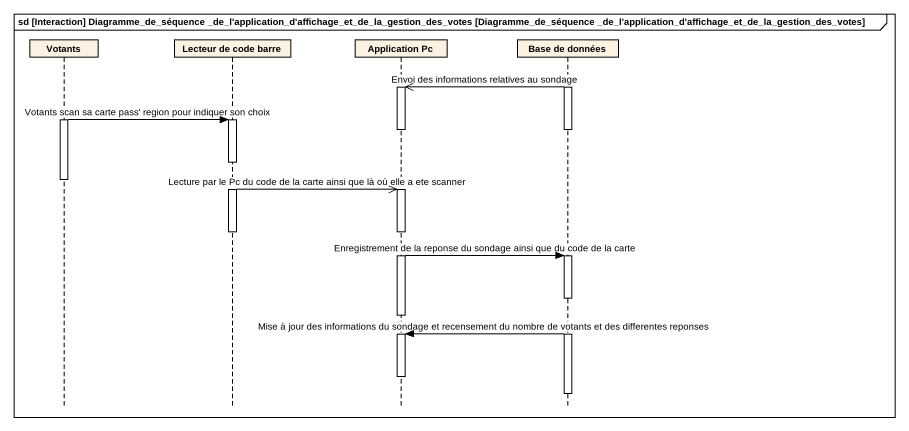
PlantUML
@startuml
mainframe sd [Interaction] Diagramme_de_séquence _de_l'application_d'affichage_et_de_la_gestion_des_votes [Diagramme_de_séquence _de_l'application_d'affichage_et_de_la_gestion_des_votes]
hide footbox
participant Votants
participant "Lecteur de code barre" as Lecteur_de_code_barre
participant "Application Pc" as Application_Pc
participant "Base de données" as Base_de_données

activate Base_de_données
Base_de_données ->> Application_Pc : Envoi des informations relatives au sondage
activate Application_Pc
activate Votants
Votants -> Lecteur_de_code_barre : Votants scan sa carte pass' region pour indiquer son choix
activate Lecteur_de_code_barre
deactivate Application_Pc
deactivate Base_de_données
deactivate Votants
Lecteur_de_code_barre ->> Application_Pc : Lecture par le Pc du code de la carte ainsi que là où elle a ete scanner
activate Application_Pc
deactivate Lecteur_de_code_barre
Application_Pc -> Base_de_données : Enregistrement de la reponse du sondage ainsi que du code de la carte
activate Base_de_données
deactivate Application_Pc
Base_de_données -> Application_Pc : Mise à jour des informations du sondage et recensement du nombre de votants et des differentes reponses
activate Application_Pc
deactivate Application_Pc
deactivate Base_de_données
@enduml
